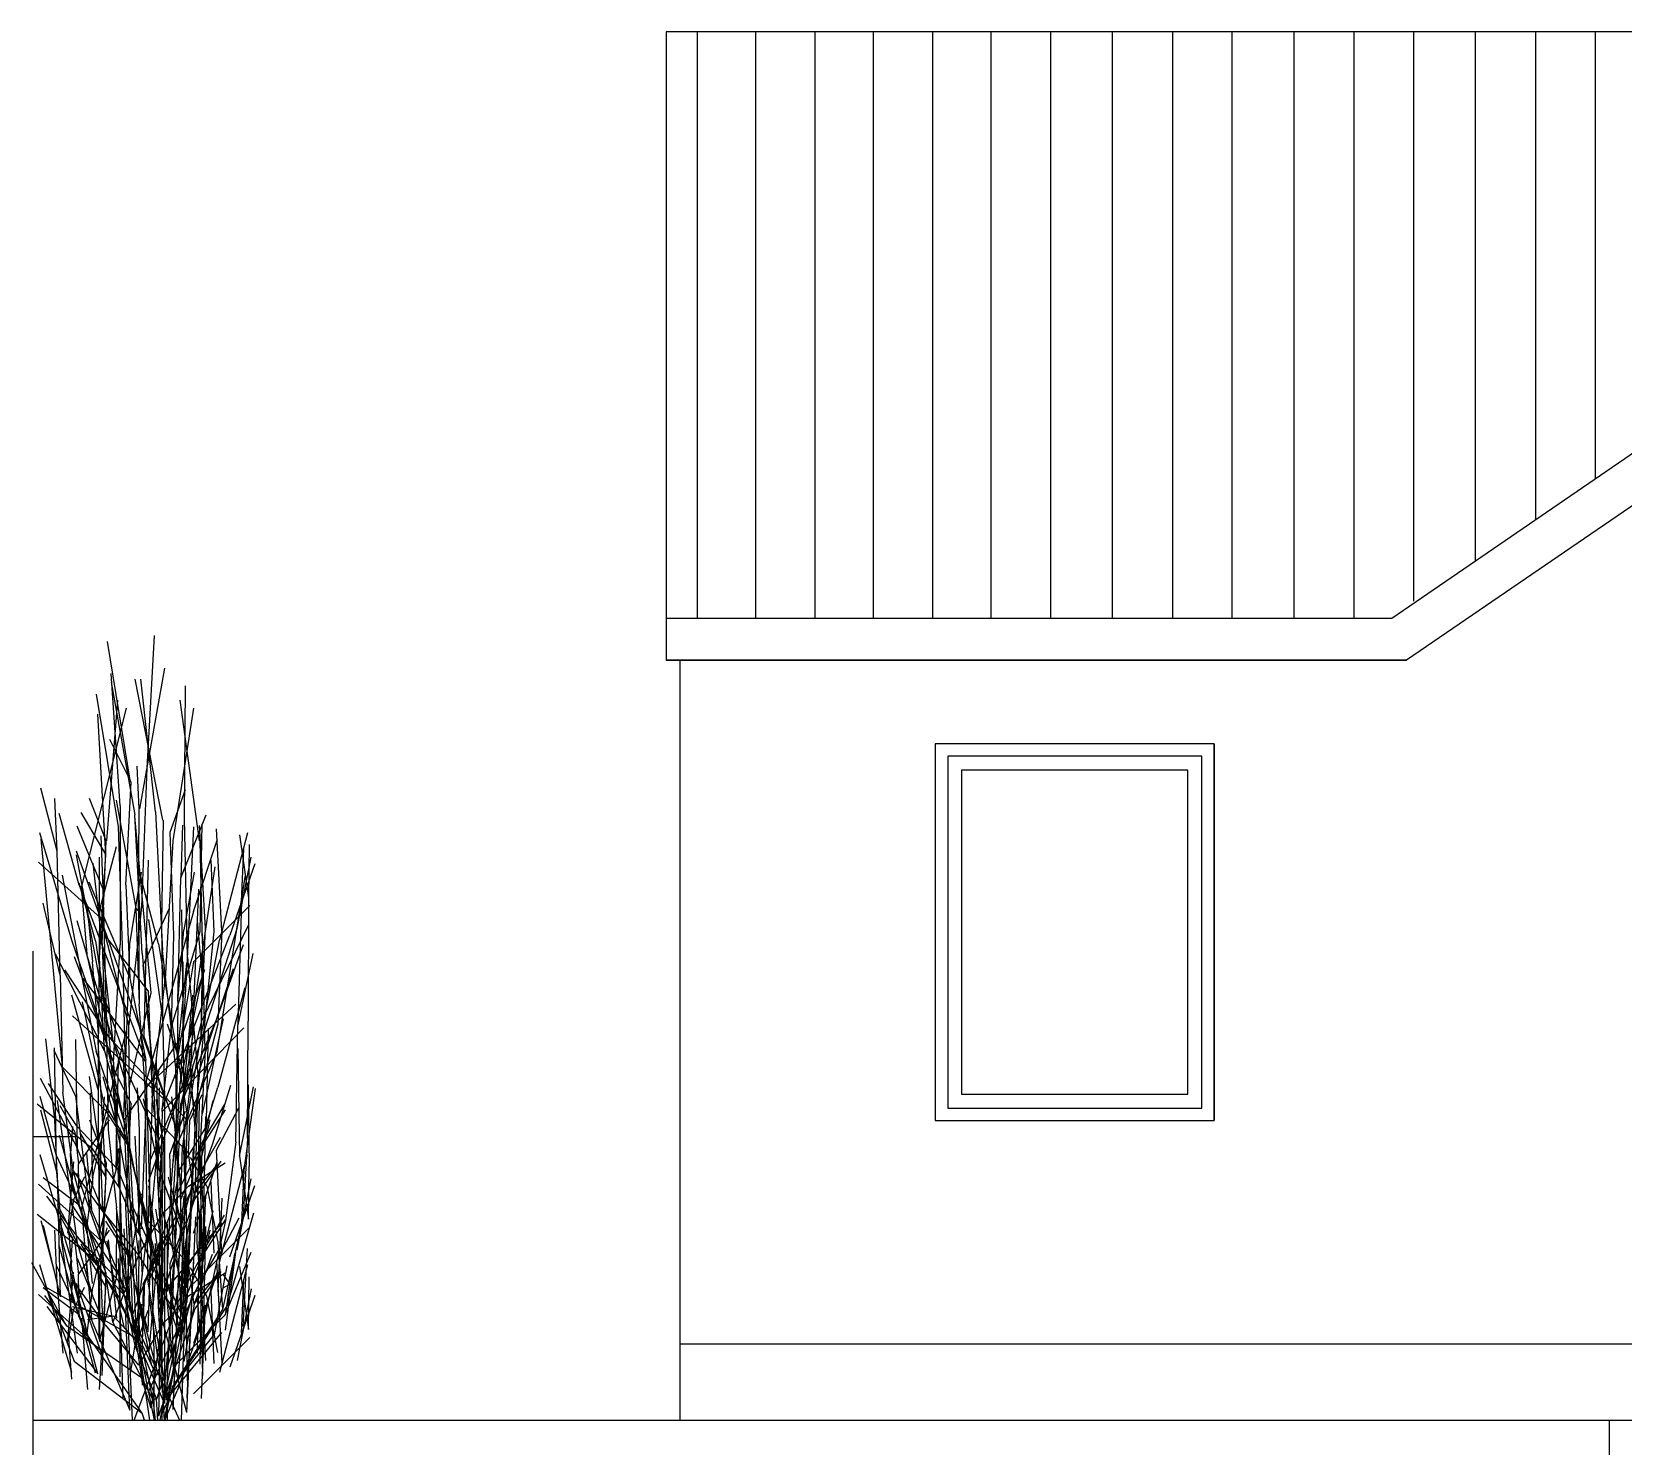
# Model space of a CAD drawing. Header units: millimetres. Extents: x 465413 to 948826, y 2516576 to 3795663.
# Drawn here: x 925343 to 931044, y 2762734 to 2767802 of the extents above; entities that cross this region are included whole.
import ezdxf
from ezdxf.lldxf.tags import DXFTag

# ---------------------------------------------------------------- set-up
doc = ezdxf.new("R2010")
doc.units = ezdxf.units.MM
for name, color, linetype in [('MUR-POH', 64, 'Continuous'), ('MUR_POH', 64, 'Continuous'), ('MUR_REZ', 3, 'Continuous')]:
    doc.layers.add(name, color=color, linetype=linetype)
tags = doc.linetypes.add('DASHED', pattern=[0.75, 0.5, -0.25]).pattern_tags.tags
tags[6:7] = [DXFTag(74, 4), DXFTag(75, 0), DXFTag(340, '0'), DXFTag(46, 1.0), DXFTag(50, 0.0), DXFTag(44, 0.0), DXFTag(45, 0.0)]
tags[4:5] = [DXFTag(74, 4), DXFTag(75, 0), DXFTag(340, '0'), DXFTag(46, 1.0), DXFTag(50, 0.0), DXFTag(44, 0.0), DXFTag(45, 0.0)]

msp = doc.modelspace()

# ---------------------------------------------------------------- linework, layer by layer
at = {"layer": 'MUR-POH', "color": 252}
for p, q in [((925696.5, 2765113.7), (925614.1, 2765617.1)), ((925781.2, 2765638.8), (925755.1, 2765163.6)), ((925659.7, 2765029.1), (925627.1, 2765502.1)), ((925818, 2765521.6), (925729.1, 2765018.2)), ((925627.1, 2765471.7), (925711.7, 2764996.5)), ((925711.7, 2765482.6), (925811.5, 2764977)), ((925785.5, 2765007.4), (925733.4, 2765482.6)), ((925889.6, 2764983.5), (925894, 2765458.7)), ((925681.3, 2765378.4), (925520.8, 2764740.5)), ((925653.1, 2764953.2), (925575, 2765428.3)), ((925611.9, 2764903.3), (925651, 2765406.6)), ((925922.2, 2765378.4), (925848.4, 2764903.3)), ((925943.9, 2764903.3), (925874.4, 2765406.6)), ((925607.6, 2764853.3), (925579.4, 2765356.7)), ((925698.7, 2765113.7), (925622.8, 2765265.6)), ((925726.9, 2765018.2), (925720.4, 2765170.1)), ((925755.1, 2765163.6), (925735.6, 2764666.8)), ((925434, 2764866.4), (925375.4, 2765092)), ((925679.2, 2764744.9), (925698.7, 2765113.7)), ((925434, 2764866.4), (925425.3, 2765055.1)), ((925609.7, 2764903.3), (925549, 2765055.1)), ((925644.5, 2765048.6), (925716.1, 2764662.4)), ((925891.8, 2765085.5), (925837.6, 2764933.6)), ((925512.1, 2764744.9), (925440.5, 2765000.9)), ((925518.6, 2765005.2), (925607.6, 2764853.3)), ((925659.7, 2765029.1), (925659.7, 2764530.1)), ((925737.8, 2764499.7), (925711.7, 2764996.5)), ((925770.3, 2764358.7), (925711.7, 2764990)), ((925724.7, 2764651.6), (925726.9, 2765018.2)), ((925785.5, 2765007.4), (925811.5, 2764510.5)), ((925876.6, 2764770.9), (925967.7, 2764996.5)), ((925900.5, 2764486.7), (925889.6, 2764983.5)), ((925486.1, 2764547.4), (925371.1, 2764931.5)), ((925596.7, 2764731.8), (925505.6, 2764955.3)), ((925670.5, 2764456.3), (925653.1, 2764953.2)), ((925813.7, 2764977), (925807.2, 2764610.3)), ((925837.6, 2764933.6), (925850.6, 2764564.8)), ((925883.1, 2764959.7), (925876.6, 2764770.9)), ((925922.2, 2764953.2), (925898.3, 2764456.3)), ((925965.6, 2764590.8), (925943.9, 2764957.5)), ((925946, 2764577.8), (925952.6, 2764964)), ((926024.2, 2764580), (926004.6, 2764946.6)), ((926115.3, 2764931.5), (926015.5, 2764547.4)), ((926087.1, 2764924.9), (926119.6, 2764699.3)), ((925375.4, 2764909.8), (925451.4, 2764094)), ((925444.9, 2764421.6), (925434, 2764866.4)), ((925594.6, 2764610.3), (925503.4, 2764866.4)), ((925644.5, 2764881.6), (925585.9, 2764655.9)), ((925590.2, 2764920.6), (925596.7, 2764731.8)), ((925594.6, 2764534.4), (925609.7, 2764903.3)), ((925848.4, 2764903.3), (925820.2, 2764406.4)), ((925922.2, 2764649.4), (926006.8, 2764905.4)), ((925954.7, 2764534.4), (925946, 2764903.3)), ((926093.6, 2764686.3), (926102.3, 2764875)), ((926121.8, 2764890.2), (926119.6, 2764699.3)), ((925366.7, 2764827.3), (925590.2, 2764625.5)), ((925501.3, 2764853.3), (925618.4, 2764224.1)), ((925562, 2764823), (925631.4, 2764193.8)), ((925585.9, 2764484.5), (925607.6, 2764853.3)), ((925585.9, 2764655.9), (925585.9, 2764844.7)), ((925759.5, 2764833.8), (925744.3, 2764204.6)), ((925998.1, 2764810), (925904.8, 2764180.8)), ((925995.9, 2764577.8), (925985.1, 2764833.8)), ((926141.3, 2764820.8), (926052.4, 2764564.8)), ((926078.4, 2764588.6), (926128.3, 2764844.7)), ((925451.4, 2764779.6), (925572.9, 2764148.2)), ((925570.7, 2764545.3), (925512.1, 2764751.4)), ((925546.8, 2764755.7), (925694.4, 2764410.7)), ((925694.4, 2764534.4), (925735.6, 2764790.4)), ((925796.3, 2764534.4), (925729.1, 2764790.4)), ((925865.8, 2764328.3), (925876.6, 2764770.9)), ((925924.4, 2764790.4), (925887.5, 2764584.3)), ((926006.8, 2764148.2), (926108.8, 2764779.6)), ((925512.1, 2764744.9), (925748.6, 2764122.2)), ((925542.5, 2764484.5), (925520.8, 2764740.5)), ((925596.7, 2764731.8), (925609.7, 2764287.1)), ((925679.2, 2764744.9), (925694.4, 2764410.7)), ((925913.5, 2764098.3), (925941.7, 2764729.7)), ((926119.6, 2764699.3), (926117.5, 2764256.7)), ((925444.9, 2764421.6), (925384.1, 2764679.8)), ((925540.3, 2764675.4), (925559.8, 2764469.3)), ((925585.9, 2764655.9), (925581.5, 2764211.1)), ((925735.6, 2764666.8), (925690, 2764243.7)), ((925716.1, 2764662.4), (925726.9, 2764317.4)), ((925716.1, 2764662.4), (925724.7, 2764651.6)), ((925724.7, 2764651.6), (925726.9, 2764317.4)), ((925835.4, 2764660.2), (925742.1, 2764458.5)), ((925922.2, 2764649.4), (925748.6, 2764028.9)), ((925878.8, 2764655.9), (925885.3, 2764211.1)), ((925922.2, 2764469.3), (926124, 2764671.1)), ((926093.6, 2764686.3), (926080.6, 2764243.7)), ((925564.2, 2764415.1), (925505.6, 2764616.9)), ((925690, 2764243.7), (925590.2, 2764625.5)), ((925818, 2763987.7), (925594.6, 2764610.3)), ((925811.5, 2764276.2), (925761.6, 2764621.2)), ((925807.2, 2764610.3), (925811.5, 2764276.2)), ((925865.8, 2764328.3), (925887.5, 2764584.3)), ((925878.8, 2763968.1), (926078.4, 2764588.6)), ((925935.2, 2764616.9), (925952.6, 2764415.1)), ((926119.6, 2764601.7), (925950.4, 2764256.7)), ((925950.4, 2764256.7), (925965.6, 2764590.8)), ((926024.2, 2764580), (926009, 2764245.8)), ((925605.4, 2764200.3), (925486.1, 2764547.4)), ((925570.7, 2764545.3), (925609.7, 2764287.1)), ((925594.6, 2764534.4), (925605.4, 2764200.3)), ((925759.5, 2764365.2), (925603.2, 2764567)), ((925635.8, 2764109.2), (925659.7, 2764530.1)), ((925672.7, 2763913.9), (925694.4, 2764534.4)), ((925796.3, 2764534.4), (925900.5, 2763913.9)), ((925809.4, 2763944.3), (926052.4, 2764564.8)), ((925841.9, 2764232.8), (925946, 2764577.8)), ((925850.6, 2764564.8), (925841.9, 2764232.8)), ((925933, 2763957.3), (925995.9, 2764577.8)), ((925948.2, 2764200.3), (926015.5, 2764547.4)), ((925954.7, 2764534.4), (925948.2, 2764200.3)), ((925963.4, 2764150.4), (925954.7, 2764571.3)), ((926100.1, 2764530.1), (925963.4, 2764150.4)), ((925603.2, 2764150.4), (925427.5, 2764497.5)), ((925494.8, 2764488.8), (925635.8, 2764109.2)), ((925542.5, 2764484.5), (925681.3, 2763864)), ((925581.5, 2764211.1), (925559.8, 2764469.3)), ((925603.2, 2764150.4), (925585.9, 2764484.5)), ((925737.8, 2764499.7), (925776.8, 2764078.8)), ((925859.3, 2764089.6), (925811.5, 2764510.5)), ((925922.2, 2764469.3), (925859.3, 2764089.6)), ((925863.6, 2764124.3), (925898.3, 2764465)), ((925885.3, 2764211.1), (925885.3, 2764469.3)), ((925900.5, 2764486.7), (925937.4, 2764063.6)), ((926134.8, 2764499.7), (926080.6, 2764243.7)), ((925444.9, 2764421.6), (925453.5, 2764002.8)), ((925460, 2764441.1), (925618.4, 2764200.3)), ((925750.8, 2764111.3), (925527.3, 2764410.7)), ((925564.2, 2764415.1), (925679.2, 2764033.2)), ((925679.2, 2764033.2), (925670.5, 2764456.3)), ((925694.4, 2764410.7), (925750.8, 2764117.8)), ((925776.8, 2764078.8), (925742.1, 2764458.5)), ((925898.3, 2764456.3), (925874.4, 2764033.2)), ((925874.4, 2764033.2), (925952.6, 2764415.1)), ((925961.2, 2764441.1), (925878.8, 2764200.3)), ((925937.4, 2764063.6), (926065.4, 2764445.5)), ((925670.5, 2764150.4), (925585.9, 2764391.2)), ((925692.2, 2764020.2), (925770.3, 2764358.7)), ((925759.5, 2764365.2), (925774.6, 2763983.3)), ((925774.6, 2763983.3), (925820.2, 2764406.4)), ((926106.6, 2764376), (926009, 2764020.2)), ((925581.5, 2764007.2), (925486.1, 2764350)), ((925523, 2764326.1), (925598.9, 2763970.3)), ((925748.6, 2764022.4), (925726.9, 2764317.4)), ((925748.6, 2764018), (926074.1, 2764317.4)), ((925865.8, 2764328.3), (925861.4, 2763909.5)), ((925887.5, 2764007.2), (925920, 2764350)), ((925818, 2763976.8), (925488.2, 2764276.2)), ((925609.7, 2764287.1), (925616.3, 2763868.3)), ((925694.4, 2763801.1), (925690, 2764243.7)), ((925811.5, 2764276.2), (925818, 2763983.3)), ((925930.9, 2763946.4), (925828.9, 2764245.8)), ((925876.6, 2763957.3), (926002.5, 2764256.7)), ((925950.4, 2764256.7), (925876.6, 2763961.6)), ((926009, 2764245.8), (925930.9, 2763950.8)), ((926028.5, 2764265.4), (925952.6, 2763924.7)), ((926074.1, 2763824.9), (926080.6, 2764243.7)), ((926115.3, 2763837.9), (926117.5, 2764256.7)), ((925425.3, 2763903), (925392.8, 2764193.8)), ((925499.1, 2764191.6), (925505.6, 2763803.2)), ((925681.3, 2764224.1), (925520.8, 2763588.4)), ((925607.6, 2763699.1), (925579.4, 2764204.6)), ((925581.5, 2763794.6), (925581.5, 2764211.1)), ((925672.7, 2763907.4), (925605.4, 2764200.3)), ((925644.5, 2763885.7), (925618.4, 2764224.1)), ((925631.4, 2764193.8), (925618.4, 2764200.3)), ((925618.4, 2764200.3), (925900.5, 2763900.9)), ((925785.5, 2763853.1), (925631.4, 2764193.8)), ((925672.7, 2763900.9), (925878.8, 2764200.3)), ((925863.6, 2763864), (925744.3, 2764204.6)), ((925809.4, 2763937.7), (925841.9, 2764232.8)), ((926102.3, 2764232.8), (925809.4, 2763933.4)), ((925922.2, 2764224.1), (925848.4, 2763751.2)), ((925885.3, 2764211.1), (925887.5, 2763794.6)), ((925900.5, 2763907.4), (925948.2, 2764200.3)), ((925930.9, 2763840.1), (925904.8, 2764180.8)), ((925967.7, 2763844.5), (925976.4, 2764230.7)), ((925423.2, 2764161.2), (925429.7, 2763744.6)), ((925499.1, 2763989.8), (925423.2, 2764152.5)), ((925692.2, 2763809.7), (925572.9, 2764148.2)), ((925603.2, 2764150.4), (925683.5, 2763857.5)), ((925683.5, 2763851), (925670.5, 2764150.4)), ((925861.4, 2763809.7), (926006.8, 2764148.2)), ((925963.4, 2764150.4), (925939.5, 2763705.6)), ((926080.6, 2764159.1), (926087.1, 2763772.9)), ((925451.4, 2764094), (925607.6, 2763935.6)), ((925622.8, 2764113.5), (925698.7, 2763959.4)), ((925635.8, 2764109.2), (925653.1, 2763666.5)), ((925644.5, 2763727.3), (925653.1, 2764115.7)), ((925772.5, 2763417), (925750.8, 2764117.8)), ((925768.1, 2763759.8), (925913.5, 2764098.3)), ((925798.5, 2764078.8), (925774.6, 2763985.5)), ((925776.8, 2764078.8), (925796.3, 2763634)), ((925798.5, 2763727.3), (925789.8, 2764115.7)), ((925865.8, 2763644.8), (925859.3, 2764089.6)), ((925920, 2764100.5), (925883.1, 2763807.6)), ((925373.3, 2764052.7), (925505.6, 2763803.2)), ((925401.5, 2764033.2), (925501.3, 2763883.5)), ((925590.2, 2763768.5), (925549, 2764059.3)), ((925644.5, 2763894.4), (925598.9, 2764057.1)), ((925679.2, 2764033.2), (925705.2, 2763590.6)), ((925720.4, 2764018), (925726.9, 2763866.2)), ((925735.6, 2763512.5), (925755.1, 2764011.5)), ((925759.5, 2763321.6), (925748.6, 2764022.4)), ((925876.6, 2764011.5), (925759.5, 2763681.7)), ((925796.3, 2763855.3), (925800.7, 2764018)), ((925848.4, 2763590.6), (925874.4, 2764033.2)), ((925937.4, 2764063.6), (925926.5, 2763621)), ((925967.7, 2763883.5), (926009, 2764020.2)), ((926054.5, 2764026.7), (925989.4, 2763814.1)), ((926087.1, 2763772.9), (926137, 2764022.4)), ((926143.5, 2764015.9), (926102.3, 2763723)), ((926117.5, 2764028.9), (926121.8, 2763736)), ((925562, 2763798.9), (925362.4, 2763959.4)), ((925431.8, 2763775), (925373.3, 2763987.7)), ((925434, 2763972.5), (925505.6, 2763462.6)), ((925442.7, 2763955.1), (925496.9, 2763859.6)), ((925490.4, 2763723), (925453.5, 2764002.8)), ((925499.1, 2763989.8), (925546.8, 2763603.6)), ((925562, 2763670.9), (925553.3, 2764000.7)), ((925585.9, 2763692.6), (925603.2, 2763985.5)), ((925681.3, 2763833.6), (925598.9, 2763970.3)), ((925646.6, 2763979), (925644.5, 2763727.3)), ((925679.2, 2763592.8), (925698.7, 2763959.4)), ((925742.1, 2763979), (925798.5, 2763727.3)), ((925774.6, 2763983.3), (925759.5, 2763540.7)), ((925805, 2763768.5), (925774.6, 2763985.5)), ((925787.7, 2763976.8), (925813.7, 2763824.9)), ((925818, 2763983.3), (925818, 2763282.5)), ((925874.4, 2763692.6), (925844.1, 2763985.5)), ((925848.4, 2763260.8), (925876.6, 2763961.6)), ((925909.2, 2763900.9), (925952.6, 2763994.2)), ((925935.2, 2763462.6), (925943.9, 2763972.5)), ((925943.9, 2763805.4), (926032.8, 2763957.3)), ((925991.6, 2763972.5), (925952.6, 2763809.7)), ((925434, 2763712.1), (925375.4, 2763937.7)), ((925434, 2763712.1), (925425.3, 2763903)), ((925509.9, 2763744.6), (925620.6, 2763903)), ((925549, 2763903), (925609.7, 2763749)), ((925562, 2763699.1), (925611.9, 2763911.7)), ((925607.6, 2763935.6), (925694.4, 2763801.1)), ((925672.7, 2763907.4), (925703, 2763206.6)), ((925904.8, 2763783.7), (925752.9, 2763944.3)), ((925809.4, 2763937.7), (925796.3, 2763236.9)), ((925809.4, 2763933.4), (925809.4, 2763937.7)), ((925891.8, 2763933.4), (925837.6, 2763781.5)), ((925839.7, 2763629.7), (925861.4, 2763909.5)), ((925878.8, 2763206.6), (925900.5, 2763907.4)), ((925930.9, 2763950.8), (925898.3, 2763250)), ((925904.8, 2763783.7), (925909.2, 2763900.9)), ((926035, 2763939.9), (925933, 2763779.4)), ((925980.8, 2763903), (925946, 2763749)), ((925965.6, 2763916.1), (925954.7, 2763419.2)), ((926004.6, 2763794.6), (926084.9, 2763946.4)), ((925440.5, 2763848.8), (925512.1, 2763590.6)), ((925488.2, 2763879.2), (925481.7, 2763783.7)), ((925496.9, 2763859.6), (925509.9, 2763744.6)), ((925651, 2763725.1), (925501.3, 2763883.5)), ((925607.6, 2763699.1), (925518.6, 2763853.1)), ((925616.3, 2763868.3), (925646.6, 2763588.4)), ((925716.1, 2763508.2), (925644.5, 2763894.4)), ((925659.7, 2763378), (925659.7, 2763874.8)), ((925683.5, 2763857.5), (925716.1, 2763156.7)), ((925711.7, 2763844.5), (925737.8, 2763347.6)), ((925726.9, 2763866.2), (925724.7, 2763497.3)), ((925796.3, 2763855.3), (925761.6, 2763469.1)), ((925811.5, 2763358.4), (925785.5, 2763855.3)), ((925969.9, 2763883.5), (925872.3, 2763725.1)), ((925967.7, 2763844.5), (925876.6, 2763618.8)), ((926017.6, 2763840.1), (925939.5, 2763705.6)), ((926115.3, 2763837.9), (926100.1, 2763558.1)), ((925486.1, 2763668.7), (925481.7, 2763783.7)), ((925596.7, 2763577.6), (925505.6, 2763803.2)), ((925557.7, 2763584.1), (925540.3, 2763785.9)), ((925653.1, 2763666.5), (925562, 2763798.9)), ((925581.5, 2763794.6), (925583.7, 2763512.5)), ((925653.1, 2763801.1), (925670.5, 2763302)), ((925681.3, 2763833.6), (925720.4, 2763675.2)), ((925694.4, 2763801.1), (925772.5, 2763417)), ((925813.7, 2763824.9), (925807.2, 2763458.3)), ((925850.6, 2763412.7), (925837.6, 2763781.5)), ((925876.6, 2763618.8), (925883.1, 2763807.6)), ((925898.3, 2763512.5), (925887.5, 2763794.6)), ((925889.6, 2763831.4), (925900.5, 2763334.6)), ((925898.3, 2763302), (925922.2, 2763801.1)), ((925924.4, 2763638.3), (925904.8, 2763783.7)), ((925989.4, 2763814.1), (925924.4, 2763638.3)), ((925943.9, 2763805.4), (925965.6, 2763436.6)), ((925946, 2763423.5), (925952.6, 2763809.7)), ((926024.2, 2763425.7), (926004.6, 2763794.6)), ((926074.1, 2763824.9), (926037.2, 2763542.9)), ((925371.1, 2763779.4), (925486.1, 2763393.2)), ((925453.5, 2763462.6), (925429.7, 2763744.6)), ((925431.8, 2763775), (925512.1, 2763599.3)), ((925492.6, 2763753.3), (925470.9, 2763497.3)), ((925605.4, 2763564.6), (925488.2, 2763725.1)), ((925512.1, 2763599.3), (925509.9, 2763744.6)), ((925644.5, 2763727.3), (925585.9, 2763503.8)), ((925596.7, 2763577.6), (925590.2, 2763768.5)), ((925609.7, 2763749), (925594.6, 2763382.3)), ((925651, 2763725.1), (925705.2, 2763590.6)), ((925805, 2763768.5), (925796.3, 2763634)), ((925798.5, 2763727.3), (925878.8, 2763503.8)), ((925848.4, 2763590.6), (925872.3, 2763725.1)), ((925865.8, 2763644.8), (925933, 2763779.4)), ((925904.8, 2763666.5), (926035, 2763749)), ((925969.9, 2763666.5), (925911.3, 2763768.5)), ((925922.2, 2763497.3), (926006.8, 2763753.3)), ((925924.4, 2763638.3), (926002.5, 2763736)), ((926019.8, 2763755.5), (925926.5, 2763621)), ((925954.7, 2763382.3), (925946, 2763749)), ((926015.5, 2763393.2), (926115.3, 2763779.4)), ((926087.1, 2763772.9), (926119.6, 2763547.2)), ((926119.6, 2763547.2), (926121.8, 2763736)), ((925590.2, 2763471.3), (925366.7, 2763673)), ((925384.1, 2763696.9), (925512.1, 2763599.3)), ((925434, 2763712.1), (925444.9, 2763269.5)), ((925486.1, 2763668.7), (925540.3, 2763523.3)), ((925579.4, 2763388.8), (925490.4, 2763723)), ((925531.6, 2763699.1), (925492.6, 2763616.6)), ((925503.4, 2763712.1), (925594.6, 2763456.1)), ((925562, 2763699.1), (925540.3, 2763523.3)), ((925607.6, 2763699.1), (925585.9, 2763332.4)), ((925585.9, 2763503.8), (925585.9, 2763692.6)), ((925653.1, 2763666.5), (925818, 2763282.5)), ((925720.4, 2763675.2), (925759.5, 2763540.7)), ((925759.5, 2763321.6), (925939.5, 2763705.6)), ((925811.5, 2763321.6), (925761.6, 2763666.5)), ((925904.8, 2763666.5), (925809.4, 2763564.6)), ((925831.1, 2763699.1), (925878.8, 2763523.3)), ((925878.8, 2763503.8), (925874.4, 2763692.6)), ((925878.8, 2763523.3), (925917.8, 2763668.7)), ((925917.8, 2763668.7), (925904.8, 2763666.5)), ((925969.9, 2763666.5), (926009, 2763464.8)), ((925995.9, 2763425.7), (925985.1, 2763681.7)), ((926052.4, 2763412.7), (926141.3, 2763668.7)), ((926078.4, 2763436.6), (926128.3, 2763692.6)), ((926102.3, 2763723), (926093.6, 2763534.2)), ((925579.4, 2763388.8), (925397.1, 2763629.7)), ((925492.6, 2763616.6), (925475.2, 2763514.7)), ((925540.3, 2763523.3), (925501.3, 2763621)), ((925694.4, 2763380.1), (925735.6, 2763638.3)), ((925796.3, 2763380.1), (925729.1, 2763638.3)), ((925898.3, 2763250), (925796.3, 2763634)), ((925796.3, 2763236.9), (925926.5, 2763621)), ((925807.2, 2763655.7), (925811.5, 2763321.6)), ((925839.7, 2763629.7), (925824.5, 2763295.5)), ((925848.4, 2763260.8), (925865.8, 2763644.8)), ((925857.1, 2763621), (925878.8, 2763523.3)), ((925887.5, 2763629.7), (925865.8, 2763371.5)), ((925924.4, 2763638.3), (925887.5, 2763432.2)), ((925952.6, 2763458.3), (925935.2, 2763660)), ((925965.6, 2763634), (925950.4, 2763299.9)), ((926024.2, 2763623.1), (926009, 2763289)), ((925562, 2763406.2), (925362.4, 2763564.6)), ((925434, 2763601.5), (925505.6, 2763462.6)), ((925434, 2763577.6), (925505.6, 2763067.7)), ((925442.7, 2763560.2), (925496.9, 2763464.8)), ((925661.8, 2763336.8), (925481.7, 2763608)), ((925570.7, 2763391), (925512.1, 2763599.3)), ((925520.8, 2763588.4), (925542.5, 2763330.2)), ((925694.4, 2763258.6), (925546.8, 2763603.6)), ((925585.9, 2763297.7), (925603.2, 2763590.6)), ((925598.9, 2763575.4), (925681.3, 2763438.7)), ((925605.4, 2763564.6), (925724.7, 2763419.2)), ((925646.6, 2763584.1), (925644.5, 2763332.4)), ((925694.4, 2763254.3), (925646.6, 2763588.4)), ((925694.4, 2763258.6), (925679.2, 2763592.8)), ((925679.2, 2763197.9), (925698.7, 2763564.6)), ((925848.4, 2763590.6), (925703, 2763206.6)), ((925705.2, 2763590.6), (925878.8, 2763206.6)), ((925705.2, 2763581.9), (925724.7, 2763419.2)), ((925724.7, 2763419.2), (925809.4, 2763564.6)), ((925742.1, 2763584.1), (925798.5, 2763332.4)), ((925742.1, 2763315.1), (925859.3, 2763558.1)), ((925759.5, 2763145.8), (925774.6, 2763588.4)), ((925813.7, 2763430), (925787.7, 2763584.1)), ((925818, 2763588.4), (925818, 2762887.6)), ((925874.4, 2763297.7), (925844.1, 2763590.6)), ((925876.6, 2763566.7), (925848.4, 2762865.9)), ((925898.3, 2762855.1), (925930.9, 2763555.9)), ((925943.9, 2763577.6), (925935.2, 2763067.7)), ((925943.9, 2763410.5), (926032.8, 2763562.4)), ((925991.6, 2763577.6), (925952.6, 2763414.9)), ((926100.1, 2763558.1), (926026.3, 2763223.9)), ((926137, 2763568.9), (926041.5, 2763234.8)), ((925375.4, 2763542.9), (925434, 2763319.4)), ((925384.1, 2763525.5), (925444.9, 2763269.5)), ((925434, 2763319.4), (925425.3, 2763508.2)), ((925486.1, 2763369.3), (925475.2, 2763514.7)), ((925509.9, 2763349.8), (925620.6, 2763508.2)), ((925559.8, 2763317.2), (925540.3, 2763523.3)), ((925609.7, 2763354.1), (925549, 2763508.2)), ((925611.9, 2763516.8), (925562, 2763304.2)), ((925633.6, 2763178.4), (925583.7, 2763512.5)), ((925694.4, 2763406.2), (925607.6, 2763540.7)), ((925644.5, 2763499.5), (925716.1, 2763115.4)), ((925672.7, 2763512.5), (925702.4, 2762827.5)), ((925759.5, 2763540.7), (925716.1, 2763156.7)), ((925724.7, 2763497.3), (925716.1, 2763508.2)), ((925835.4, 2763508.2), (925742.1, 2763306.4)), ((925752.9, 2763549.4), (925904.8, 2763388.8)), ((925809.4, 2763542.9), (925796.3, 2762842.1)), ((925824.5, 2763295.5), (926024.2, 2763534.2)), ((925828.9, 2763289), (925828.9, 2763529.9)), ((925891.8, 2763538.5), (925837.6, 2763386.7)), ((925839.7, 2763234.8), (925861.4, 2763514.7)), ((925878.8, 2763523.3), (925885.3, 2763317.2)), ((925879.3, 2762827.5), (925900.5, 2763512.5)), ((925898.3, 2763512.5), (925881, 2763178.4)), ((925904.8, 2763388.8), (925909.2, 2763506)), ((925922.2, 2763317.2), (926124, 2763519)), ((926035, 2763545), (925933, 2763384.5)), ((925980.8, 2763508.2), (925946, 2763354.1)), ((925965.6, 2763521.2), (925954.7, 2763024.3)), ((926037.2, 2763542.9), (925965.6, 2763210.9)), ((926084.9, 2763551.5), (926004.6, 2763399.7)), ((925512.1, 2763195.7), (925440.5, 2763453.9)), ((925544.7, 2763128.5), (925453.5, 2763462.6)), ((925694.4, 2763254.3), (925473.1, 2763495.1)), ((925488.2, 2763484.3), (925481.7, 2763388.8)), ((925496.9, 2763464.8), (925509.9, 2763349.8)), ((925501.3, 2763488.6), (925651, 2763330.2)), ((925505.6, 2763462.6), (925564.2, 2763260.8)), ((925518.6, 2763458.3), (925607.6, 2763304.2)), ((925611.9, 2763469.1), (925640.1, 2763308.5)), ((925616.3, 2763473.4), (925646.6, 2763193.6)), ((925659.7, 2762983.1), (925659.7, 2763482.1)), ((925681.3, 2763438.7), (925720.4, 2763280.3)), ((925711.7, 2763449.6), (925737.8, 2762952.7)), ((925724.7, 2763102.4), (925726.9, 2763471.3)), ((925796.3, 2763460.4), (925761.6, 2763074.2)), ((925811.5, 2762963.6), (925785.5, 2763460.4)), ((925872.3, 2763330.2), (925969.9, 2763488.6)), ((925967.7, 2763449.6), (925876.6, 2763223.9)), ((925952.6, 2763260.8), (925935.2, 2763462.6)), ((925939.5, 2763310.7), (926017.6, 2763445.2)), ((926009, 2763464.8), (926026.3, 2763223.9)), ((926100.1, 2763163.2), (926115.3, 2763443.1)), ((925466.6, 2763165.3), (925342.9, 2763391)), ((925486.1, 2762998.3), (925371.1, 2763384.5)), ((925486.1, 2763273.8), (925481.7, 2763388.8)), ((925505.6, 2763408.4), (925596.7, 2763182.7)), ((925557.7, 2763189.2), (925540.3, 2763391)), ((925653.1, 2763271.7), (925562, 2763406.2)), ((925579.4, 2763388.8), (925731.3, 2763113.3)), ((925583.7, 2763117.6), (925581.5, 2763399.7)), ((925724.7, 2763419.2), (925633.6, 2763178.4)), ((925670.5, 2762907.2), (925653.1, 2763406.2)), ((925772.5, 2763022.1), (925694.4, 2763406.2)), ((925881, 2763178.4), (925724.7, 2763419.2)), ((925772.5, 2763417), (925781.2, 2763004.8)), ((925807.2, 2763063.4), (925813.7, 2763430)), ((925837.6, 2763386.7), (925850.6, 2763017.8)), ((925933, 2763384.5), (925865.8, 2763250)), ((925876.6, 2763223.9), (925883.1, 2763412.7)), ((925887.5, 2763399.7), (925898.3, 2763117.6)), ((925889.6, 2763436.6), (925900.5, 2762939.7)), ((925922.2, 2763406.2), (925898.3, 2762907.2)), ((925924.4, 2763243.5), (925904.8, 2763388.8)), ((925989.4, 2763421.4), (925924.4, 2763243.5)), ((925943.9, 2763410.5), (925965.6, 2763041.7)), ((925946, 2763028.7), (925952.6, 2763414.9)), ((926004.6, 2763399.7), (926024.2, 2763030.8)), ((926115.3, 2763384.5), (926015.5, 2762998.3)), ((926035, 2763204.4), (926128.3, 2763430)), ((926037.2, 2763150.2), (926074.1, 2763430)), ((926045.9, 2763271.7), (926069.7, 2763423.5)), ((925429.7, 2763349.8), (925453.5, 2763067.7)), ((925431.8, 2763380.1), (925512.1, 2763204.4)), ((925470.9, 2763102.4), (925492.6, 2763358.4)), ((925544.7, 2763128.5), (925486.1, 2763369.3)), ((925605.4, 2763169.7), (925488.2, 2763330.2)), ((925579.4, 2762993.9), (925490.4, 2763328.1)), ((925512.1, 2763204.4), (925509.9, 2763349.8)), ((925585.9, 2763108.9), (925644.5, 2763332.4)), ((925596.7, 2763182.7), (925590.2, 2763373.6)), ((925594.6, 2762987.4), (925609.7, 2763354.1)), ((925651, 2763330.2), (925705.2, 2763195.7)), ((925713.9, 2763089.4), (925661.8, 2763336.8)), ((925746.4, 2763330.2), (925742.1, 2763178.4)), ((925805, 2763373.6), (925796.3, 2763239.1)), ((925798.5, 2763332.4), (925878.8, 2763108.9)), ((925872.3, 2763330.2), (925848.4, 2763195.7)), ((926035, 2763354.1), (925904.8, 2763271.7)), ((925969.9, 2763271.7), (925911.3, 2763373.6)), ((926006.8, 2763358.4), (925922.2, 2763102.4)), ((925924.4, 2763243.5), (926002.5, 2763343.3)), ((926019.8, 2763360.6), (925926.5, 2763226.1)), ((925946, 2763354.1), (925954.7, 2762987.4)), ((926041.5, 2763380.1), (925995.9, 2763132.8)), ((926026.3, 2763351.9), (926052.4, 2763315.1)), ((926087.1, 2763378), (926119.6, 2763152.3)), ((926093.6, 2763139.3), (926102.3, 2763328.1)), ((926119.6, 2763152.3), (926121.8, 2763341.1)), ((925590.2, 2763076.4), (925366.7, 2763278.2)), ((925512.1, 2763204.4), (925384.1, 2763302)), ((925388.4, 2763273.8), (925466.6, 2763165.3)), ((925731.3, 2763113.3), (925399.3, 2763299.9)), ((925486.1, 2763273.8), (925540.3, 2763128.5)), ((925492.6, 2763221.8), (925531.6, 2763304.2)), ((925594.6, 2763061.2), (925503.4, 2763317.2)), ((925540.3, 2763128.5), (925562, 2763304.2)), ((925585.9, 2762937.5), (925607.6, 2763304.2)), ((925585.9, 2763297.7), (925585.9, 2763108.9)), ((925674.8, 2763156.7), (925640.1, 2763308.5)), ((925818, 2762887.6), (925653.1, 2763271.7)), ((925720.4, 2763280.3), (925759.5, 2763145.8)), ((925742.1, 2763315.1), (925737.8, 2763089.4)), ((925828.9, 2762909.3), (925759.5, 2763321.6)), ((925759.5, 2762926.7), (925939.5, 2763310.7)), ((925761.6, 2763271.7), (925811.5, 2762926.7)), ((925818, 2763282.5), (925770.3, 2762870.3)), ((925809.4, 2763169.7), (925904.8, 2763271.7)), ((925850.6, 2763017.8), (925824.5, 2763295.5)), ((925831.1, 2763304.2), (925878.8, 2763128.5)), ((925878.8, 2763108.9), (925874.4, 2763297.7)), ((925878.8, 2763128.5), (925917.8, 2763273.8)), ((926009, 2763069.9), (925969.9, 2763271.7)), ((925995.9, 2763030.8), (925985.1, 2763286.8)), ((926028.5, 2763302), (926052.4, 2763315.1)), ((926052.4, 2763315.1), (926035, 2763204.4)), ((926141.3, 2763273.8), (926052.4, 2763017.8)), ((926128.3, 2763297.7), (926078.4, 2763041.7)), ((925397.1, 2763234.8), (925579.4, 2762993.9)), ((925408, 2763265.2), (925494.8, 2763039.5)), ((925475.2, 2763119.8), (925492.6, 2763221.8)), ((925488.2, 2763234.8), (925635.8, 2763200.1)), ((925540.3, 2763128.5), (925501.3, 2763226.1)), ((925694.4, 2763254.3), (925735.6, 2762978.8)), ((925735.6, 2763243.5), (925694.4, 2762987.4)), ((925713.9, 2763089.4), (925759.5, 2763221.8)), ((925796.3, 2762987.4), (925729.1, 2763243.5)), ((925898.3, 2762855.1), (925796.3, 2763239.1)), ((925818, 2762824.7), (925796.3, 2763236.9)), ((925926.5, 2763226.1), (925796.3, 2762842.1)), ((925811.5, 2762926.7), (925807.2, 2763260.8)), ((925809.4, 2762850.7), (925848.4, 2763260.8)), ((925820.2, 2762839.9), (925898.3, 2763250)), ((925839.7, 2763234.8), (925824.5, 2762900.6)), ((926026.3, 2763223.9), (925846.2, 2762946.2)), ((925865.8, 2763250), (925848.4, 2762865.9)), ((925857.1, 2762957.1), (926041.5, 2763234.8)), ((925965.6, 2763210.9), (925863.6, 2762933.2)), ((925887.5, 2763234.8), (925865.8, 2762976.6)), ((925924.4, 2763243.5), (925887.5, 2763037.3)), ((925935.2, 2763265.2), (925952.6, 2763063.4)), ((925950.4, 2762905), (925965.6, 2763239.1)), ((925735.6, 2762978.8), (925466.6, 2763165.3)), ((925570.7, 2762996.1), (925512.1, 2763204.4)), ((925520.8, 2763193.6), (925542.5, 2762937.5)), ((925635.8, 2763200.1), (925542.5, 2763187)), ((925546.8, 2763208.7), (925694.4, 2762863.8)), ((925605.4, 2763169.7), (925724.7, 2763024.3)), ((925776.8, 2762902.8), (925633.6, 2763178.4)), ((925635.8, 2763200.1), (925737.8, 2763089.4)), ((925694.4, 2762863.8), (925679.2, 2763197.9)), ((925703, 2763206.6), (925780.9, 2762827.5)), ((925705.2, 2763195.7), (925871.6, 2762827.5)), ((925709, 2762827.5), (925848.4, 2763195.7)), ((925716.1, 2763156.7), (925764.6, 2762827.5)), ((925809.4, 2763169.7), (925724.7, 2763024.3)), ((925881, 2763178.4), (925789.8, 2762902.8)), ((925803, 2762827.5), (925878.8, 2763206.6)), ((925850.6, 2763017.8), (926035, 2763204.4)), ((925486.1, 2762974.4), (925475.2, 2763119.8)), ((925737.8, 2762852.9), (925544.7, 2763128.5)), ((925731.3, 2763113.3), (925781.2, 2763004.8)), ((925824.5, 2762900.6), (926024.2, 2763141.5)), ((925846.2, 2762946.2), (925995.9, 2763132.8)), ((925878.8, 2763128.5), (925878.8, 2763108.9)), ((926124, 2763124.1), (925922.2, 2762922.3)), ((925494.8, 2763039.5), (925737.8, 2762852.9)), ((925713.9, 2763089.4), (925789.8, 2762902.8)), ((925776.8, 2762902.8), (925737.8, 2763089.4)), ((925781.2, 2762827.5), (925781.2, 2763004.8)), ((925850.6, 2763017.8), (925828.9, 2762909.3)), ((925770.3, 2762870.3), (925735.6, 2762978.8)), ((925809.4, 2762850.7), (925857.1, 2762957.1)), ((925818, 2762824.7), (925863.6, 2762933.2)), ((925846.2, 2762946.2), (925820.2, 2762839.9)), ((925789.8, 2762902.8), (925776.8, 2762902.8)), ((925776.8, 2762902.8), (925784.3, 2762827.5)), ((925794.4, 2762827.5), (925789.8, 2762902.8)), ((925828.9, 2762827.5), (925828.9, 2762909.3)), ((925746.9, 2762827.5), (925737.8, 2762852.9)), ((925809.4, 2762827.5), (925809.4, 2762850.7)), ((925820.2, 2762839.9), (925820.2, 2762827.5))]:
    msp.add_line(p, q, dxfattribs=at)
at = {"layer": 'MUR-POH', "color": 1}
for points in [[(927616.1, 2767801.6), (927616.1, 2765700.9)], [(935490.2, 2765550.5), (935542.5, 2765550.5), (935542.5, 2767801.6), (927616.1, 2767801.6), (927616.1, 2765700.9), (927664.1, 2765700.9)], [(930216, 2765700.9), (932887.7, 2767532.1), (935542.5, 2765700.9)], [(930216, 2765700.9), (932887.7, 2767532.1), (935542.5, 2765700.9)], [(935542.5, 2765550.5), (935490.2, 2765550.5), (932887.4, 2767340.5), (930268.1, 2765550.5), (927616.1, 2765550.5)], [(927616.1, 2765700.9), (927616.1, 2765550.5)], [(927664.1, 2765700.9), (930216, 2765700.9)], [(927616.1, 2765550.5), (930268.1, 2765550.5)], [(927664.1, 2765550.5), (927664.1, 2762827.5)], [(927664.1, 2765550.5), (927664.1, 2762827.5)], [(925348.2, 2760250.9), (925348.2, 2762827.5), (930994.5, 2762827.5), (930994.5, 2760250.9)]]:
    msp.add_lwpolyline(points, dxfattribs=at)
at = {"layer": 'MUR-POH', "color": 252}
for points in [[(927726.7, 2767801.6), (927726.7, 2765700.9)], [(927935.2, 2767801.6), (927935.2, 2765700.9)], [(928148.5, 2767801.6), (928148.5, 2765700.9)], [(928357.1, 2767801.6), (928357.1, 2765700.9)], [(928570.3, 2767801.6), (928570.3, 2765700.9)], [(928778.9, 2767801.6), (928778.9, 2765700.9)], [(928992.2, 2767801.6), (928992.2, 2765700.9)], [(929213.4, 2767801.6), (929213.4, 2765700.9)], [(929429.4, 2767801.6), (929429.4, 2765700.9)], [(929642.7, 2767801.6), (929642.7, 2765700.9)], [(929863.9, 2767801.6), (929863.9, 2765700.9)], [(930079.9, 2767801.6), (930079.9, 2765700.9)], [(930293.2, 2767801.6), (930293.2, 2765761.6)], [(930514.4, 2767801.6), (930514.4, 2765905.4)], [(930730.4, 2767801.6), (930730.4, 2766053.5)], [(930943.7, 2767801.6), (930943.7, 2766199.7)], [(928579.3, 2765250.9), (928579.3, 2763900.9), (928579.3, 2763900.9)], [(929579.3, 2765250.9), (929579.3, 2763900.9)], [(925498.2, 2763842.8), (925348.2, 2763842.8)], [(927664.1, 2762827.5), (935494.5, 2762827.5)]]:
    msp.add_lwpolyline(points, dxfattribs=at)
for points in [[(928579.3, 2765250.9), (928579.3, 2763900.9), (929579.3, 2763900.9), (929579.3, 2765250.9)], [(928624.3, 2765205.9), (928624.3, 2763945.9), (929534.3, 2763945.9), (929534.3, 2765205.9)], [(928674.3, 2765155.9), (928674.3, 2763995.9), (929484.3, 2763995.9), (929484.3, 2765155.9)]]:
    msp.add_lwpolyline(points, close=True, dxfattribs=at)
at = {"layer": 'MUR_POH', "color": 8, "linetype": 'DASHED', "ltscale": 250, "flags": 128}
msp.add_lwpolyline([(927664.1, 2763100.9), (935494.5, 2763100.9)], dxfattribs=at)
at = {"layer": 'MUR_REZ', "flags": 128}
msp.add_lwpolyline([(925348.2, 2760250.9), (925348.2, 2764508.4)], dxfattribs=at)

doc.saveas('drawing.dxf')
